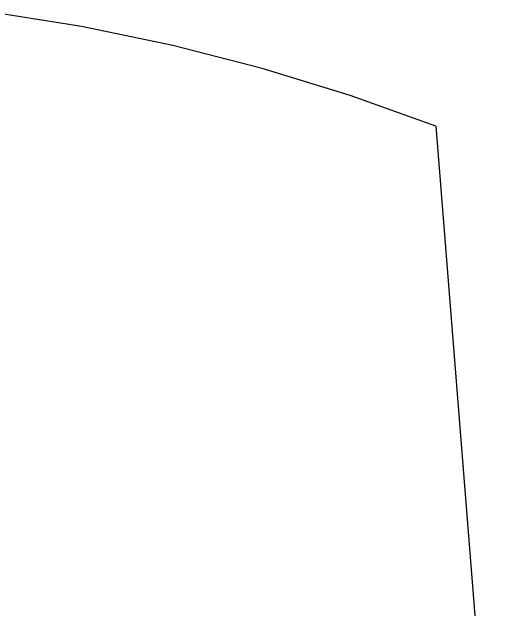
# Model space of a CAD drawing. Extents: x -83 to 83, y -28 to 43.
# Drawn here: x 21.1398 to 21.3234, y -1.6021 to -1.3743 of the extents above; entities that cross this region are included whole.
import ezdxf

# ---------------------------------------------------------------- set-up
doc = ezdxf.new("R2010")
doc.units = 0
doc.layers.get('0').update_dxf_attribs({"linetype": 'CONTINUOUS'})

msp = doc.modelspace()

# ---------------------------------------------------------------- linework, layer by layer
for p, q in [((21.16643, -1.37995), (21.13125, -1.37434)), ((21.20118, -1.38716), (21.16643, -1.37995)), ((21.23537, -1.39591), (21.20118, -1.38716)), ((21.26886, -1.40619), (21.23537, -1.39591)), ((21.30153, -1.41795), (21.26886, -1.40619)), ((21.30153, -1.41795), (21.32339, -1.69062))]:
    msp.add_line(p, q)

doc.saveas('drawing.dxf')
